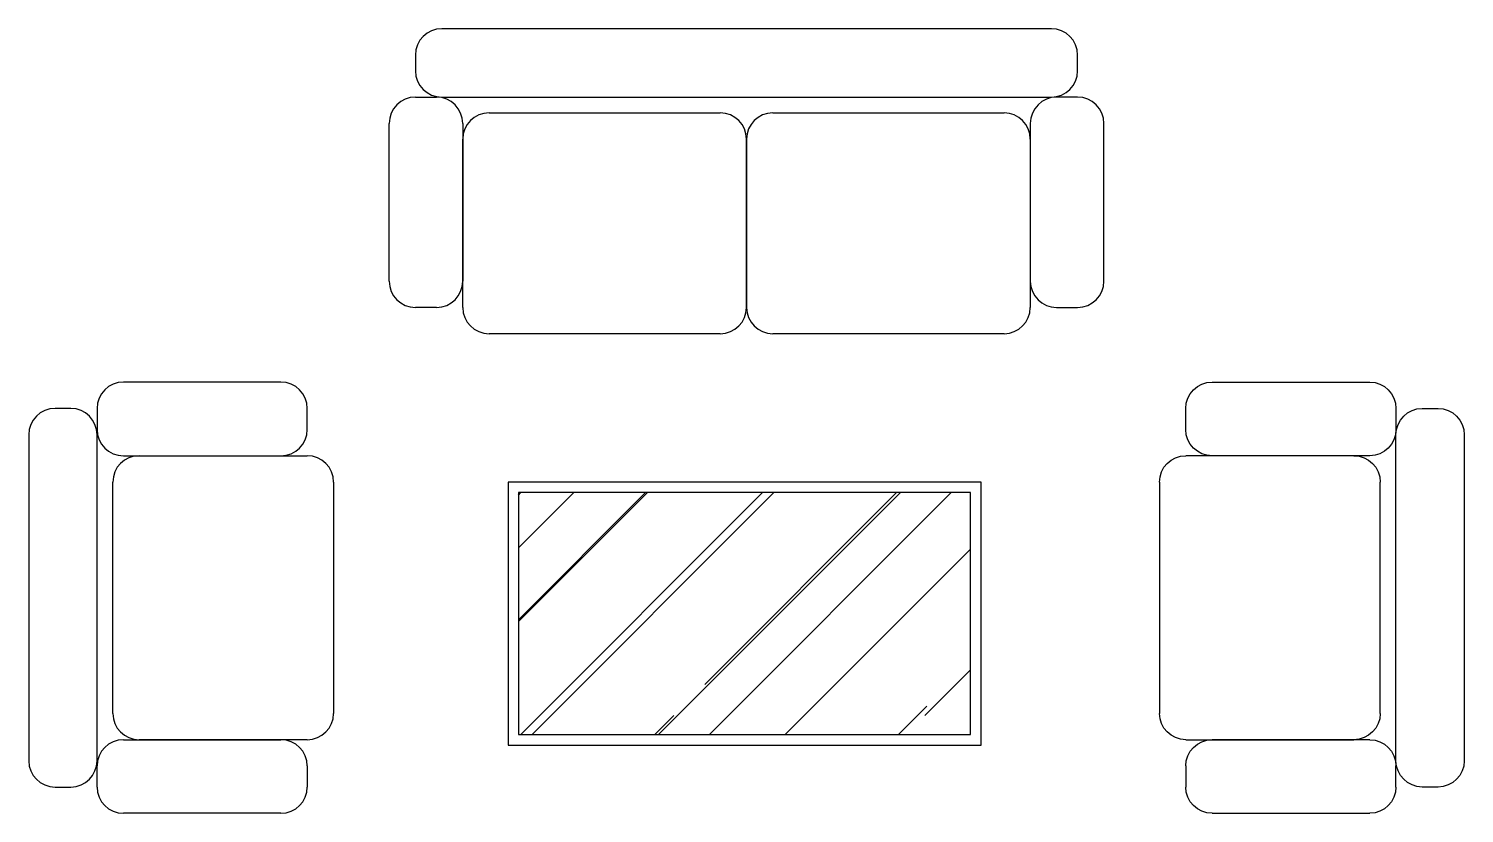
# Model space of a CAD drawing. Header units: millimetres. Extents: x 2150 to 2423, y 1366 to 1516.
import ezdxf

# ---------------------------------------------------------------- set-up
doc = ezdxf.new("R2010")
doc.units = ezdxf.units.MM

# ---------------------------------------------------------------- blocks, each defined once
blk = doc.blocks.new('雙人沙發')
for p, q in [((63, 58), (-53, 58)), ((-58, 53), (-58, 50)), ((68, 50), (68, 53)), ((-58, 45), (-54, 45)), ((-53, 45), (63, 45)), ((68, 45), (64, 45)), ((-44, 42), (0, 42)), ((10, 42), (54, 42)), ((-63, 10), (-63, 40)), ((-49, 40), (-49, 10)), ((59, 40), (59, 10)), ((73, 10), (73, 40)), ((-49, 5), (-49, 37)), ((5, 37), (5, 5)), ((5, 5), (5, 37)), ((59, 37), (59, 5)), ((-54, 5), (-58, 5)), ((64, 5), (68, 5)), ((0, 0), (-44, 0)), ((54, 0), (10, 0))]:
    blk.add_line(p, q)
for centre, start, end in [((-53, 53), 90, 180), ((63, 53), 0, 90), ((-53, 50), 180, 270), ((63, 50), 270, 0), ((-58, 40), 90, 180), ((-54, 40), 0, 90), ((64, 40), 90, 180), ((68, 40), 0, 90), ((-44, 37), 90, 180), ((0, 37), 0, 90), ((10, 37), 90, 180), ((54, 37), 0, 90), ((-58, 10), 180, 270), ((-54, 10), 270, 0), ((64, 10), 180, 270), ((68, 10), 270, 0), ((-44, 5), 180, 270), ((0, 5), 270, 0), ((10, 5), 180, 270), ((54, 5), 270, 0)]:
    blk.add_arc(centre, 5, start, end)
blk = doc.blocks.new('單人沙發')
for p, q in [((-10, 63), (-40, 63)), ((-50, 58), (-53, 58)), ((-45, 58), (-45, 54)), ((-5, 54), (-5, 58)), ((-58, 53), (-58, -9)), ((-45, -9), (-45, 53)), ((-40, 49), (-10, 49)), ((-37, 49), (-5, 49)), ((-42, 0), (-42, 44)), ((0, 44), (0, 0)), ((-40, -5), (-10, -5)), ((-5, -5), (-37, -5)), ((-45, -14), (-45, -10)), ((-5, -10), (-5, -14)), ((-53, -14), (-50, -14)), ((-10, -19), (-40, -19))]:
    blk.add_line(p, q)
for centre, start, end in [((-40, 58), 90, 180), ((-10, 58), 0, 90), ((-53, 53), 90, 180), ((-50, 53), 0, 90), ((-40, 54), 180, 270), ((-10, 54), 270, 0), ((-37, 44), 90, 180), ((-5, 44), 0, 90), ((-37, 0), 180, 270), ((-5, 0), 270, 0), ((-40, -10), 90, 180), ((-10, -10), 0, 90), ((-53, -9), 180, 270), ((-50, -9), 270, 0), ((-40, -14), 180, 270), ((-10, -14), 270, 0)]:
    blk.add_arc(centre, 5, start, end)
blk = doc.blocks.new('茶几')
h = blk.add_hatch()
h.set_pattern_fill('AR-RROOF', color=256, angle=45, style=0)
h.set_pattern_definition([(45, (-2241.174, -1379.282), (21.55261, 57.47364), [381, -50.8, 127, -25.4]), (45, (-2226.267, -1346.414), (-41.848, 5.92697), [76.2, -8.382, 152.4, -19.05]), (45, (-2247.46, -1355.035), (81.36112, 105.42821), [203.2, -35.56, 101.6, -25.4])])
h.paths.add_polyline_path([(2, 48), (2, 2), (88, 2), (88, 48)])
for points in [[(0, 0), (90, 0), (90, 50), (0, 50)], [(2, 2), (88, 2), (88, 48), (2, 48)]]:
    blk.add_lwpolyline(points, close=True)

msp = doc.modelspace()

# ---------------------------------------------------------------- block references
for name, p in [('雙人沙發', (2281.55, 1457.51)), ('單人沙發', (2207.97, 1385.3)), ('茶几', (2241.17, 1379.28))]:
    msp.add_blockref(name, p)
at = {"xscale": -1}
msp.add_blockref('單人沙發', (2365.13, 1385.3), dxfattribs=at)

doc.saveas('drawing.dxf')
